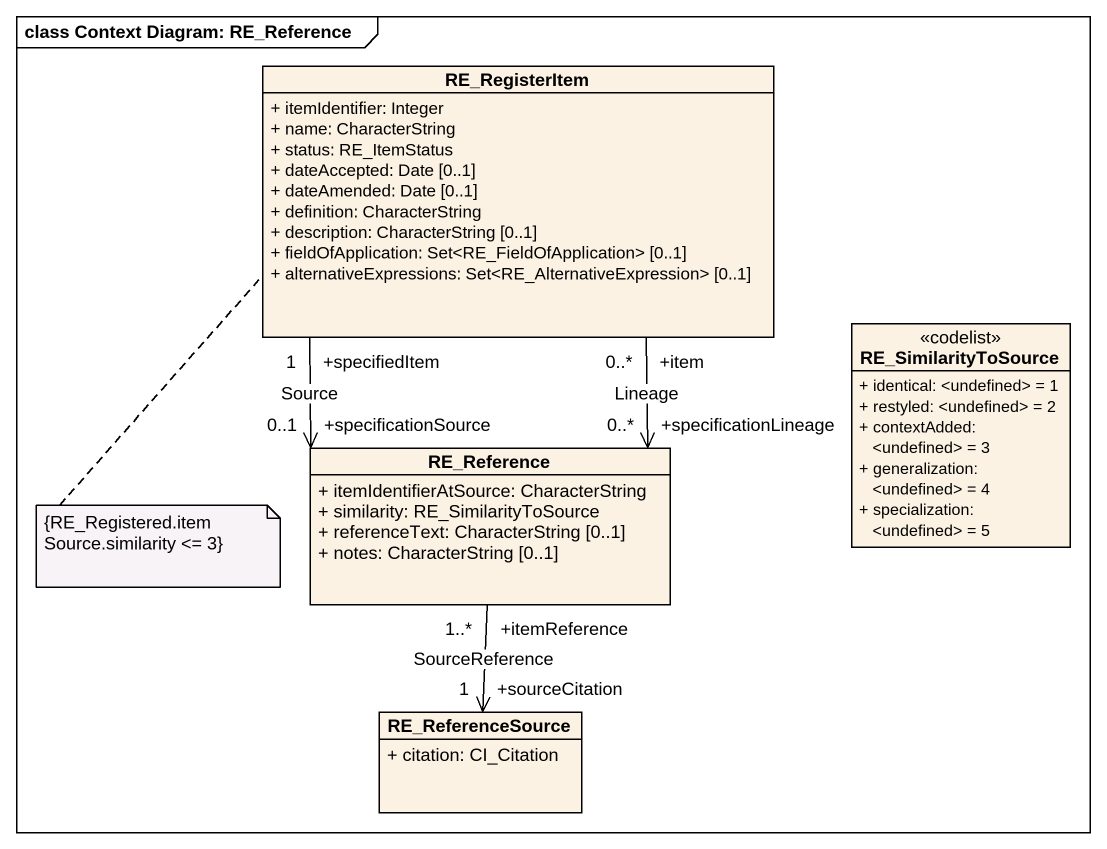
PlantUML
@startuml
mainframe class Context Diagram: RE_Reference
hide circle
hide empty members
skinparam classAttributeIconSize 0
class RE_RegisterItem {
  + itemIdentifier: Integer
  + name: CharacterString
  + status: RE_ItemStatus
  + dateAccepted: Date [0..1]
  + dateAmended: Date [0..1]
  + definition: CharacterString
  + description: CharacterString [0..1]
  + fieldOfApplication: Set<RE_FieldOfApplication> [0..1]
  + alternativeExpressions: Set<RE_AlternativeExpression> [0..1]
}
class RE_SimilarityToSource <<codelist>> {
  + identical: <undefined> = 1
  + restyled: <undefined> = 2
  + contextAdded: <undefined> = 3
  + generalization: <undefined> = 4
  + specialization: <undefined> = 5
}
class RE_Reference {
  + itemIdentifierAtSource: CharacterString
  + similarity: RE_SimilarityToSource
  + referenceText: CharacterString [0..1]
  + notes: CharacterString [0..1]
}
class RE_ReferenceSource {
  + citation: CI_Citation
}
RE_RegisterItem "+specifiedItem\n1" --> "+specificationSource\n0..1" RE_Reference : Source
RE_RegisterItem "+item\n0..*" --> "+specificationLineage\n0..*" RE_Reference : Lineage
RE_Reference "+itemReference\n1..*" --> "+sourceCitation\n1" RE_ReferenceSource : SourceReference
note bottom of RE_RegisterItem : {RE_Registered.itemSource.similarity <= 3}
@enduml
